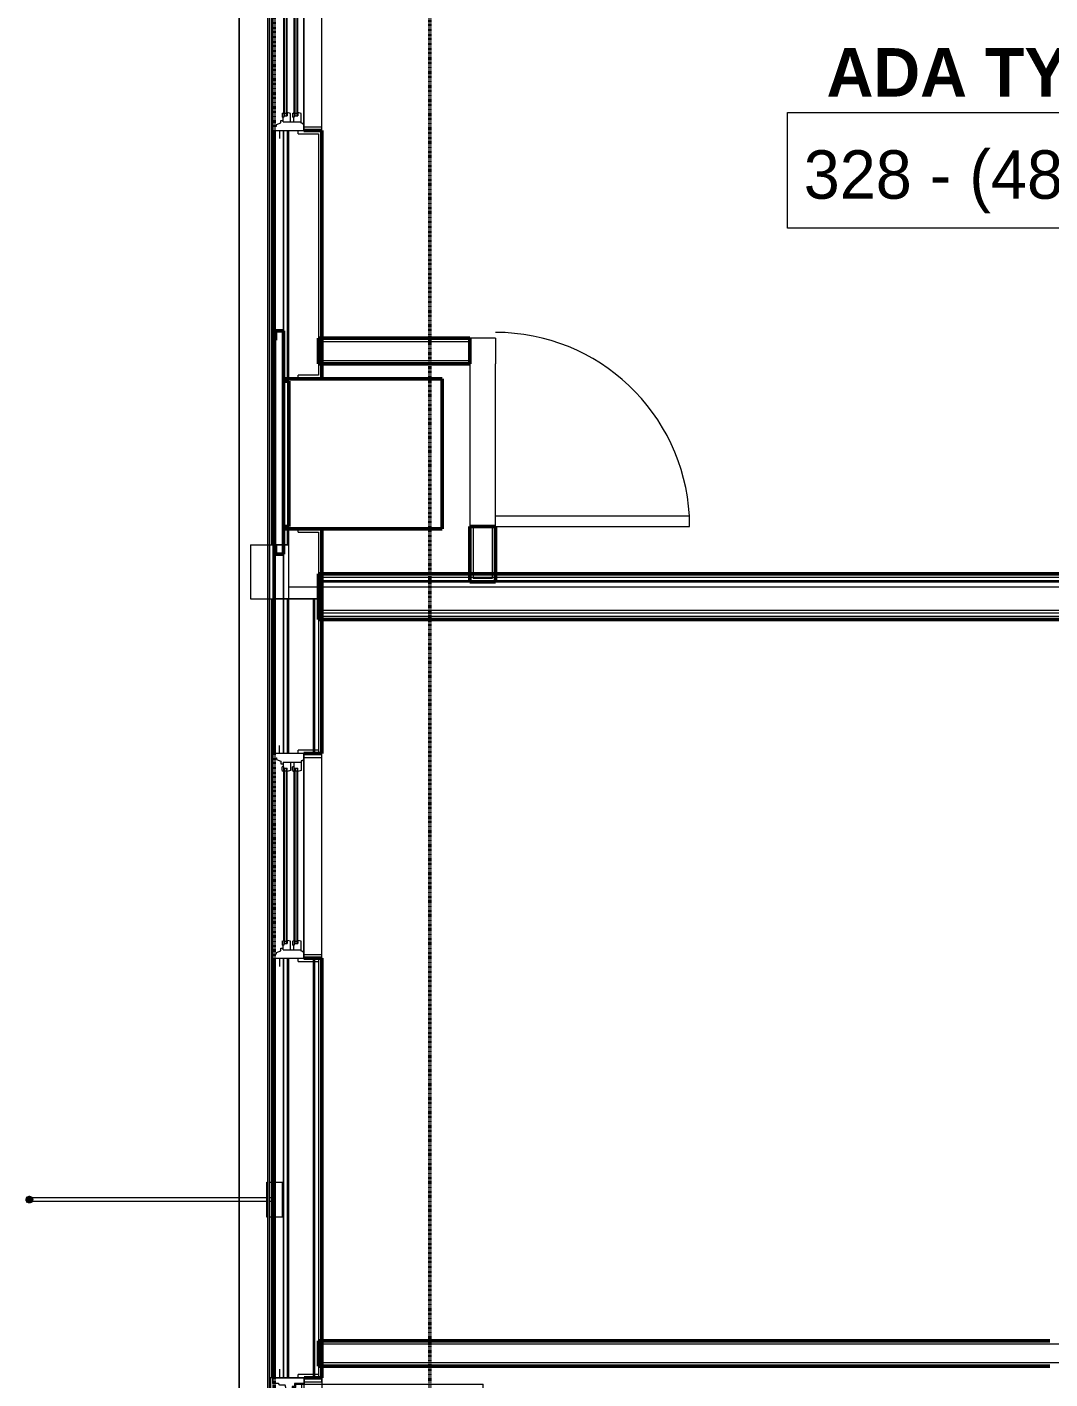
# Model space of a CAD drawing. Header units: inches. Extents: x -4218 to -1830, y 9767 to 12426.
# Drawn here: x -3906.6 to -3716.6, y 10203.2 to 10454.4 of the extents above; entities that cross this region are included whole.
import ezdxf

# ---------------------------------------------------------------- set-up
doc = ezdxf.new("R2010")
doc.units = ezdxf.units.IN
doc.header["$MEASUREMENT"] = 0
doc.linetypes.add('Dash 1_16_', pattern=[0.125, 0.0625, -0.0625])
for name, color, linetype, lineweight in [('0-1', 7, 'Continuous', 5), ('0-2', 10, 'Continuous', 9), ('A-AREA-IDEN', 2, 'Continuous', 9), ('A-DOOR-1', 10, 'Continuous', 9), ('A-DOOR-2', 50, 'Continuous', 20), ('A-DOOR-5', 31, 'Continuous', 9), ('A-DOOR-6', 31, 'Continuous', 20), ('A-DOOR-FRAM', 31, 'Continuous', 9), ('A-DOOR-FRAM-4', 31, 'Continuous', 20), ('A-DOOR-GLAZ', 31, 'Continuous', 9), ('A-GENM', 5, 'Continuous', 9), ('A-GENM-6', 5, 'Continuous', 50), ('A-GLAZ-1', 151, 'Continuous', 9), ('A-GLAZ-2', 151, 'Continuous', 20), ('A-GLAZ-3', 151, 'Continuous', 50), ('A-ROOF-1', 132, 'Continuous', 9), ('A-WALL', 113, 'Continuous', 13), ('A-WALL-1', 7, 'Continuous', 50), ('A-WALL-2', 250, 'Continuous', 13), ('A-WALL-3', 10, 'Continuous', 9), ('A-WALL-4', 252, 'Continuous', 9), ('A-WALL-7', 113, 'Continuous', 9), ('A-WALL-8', 113, 'Continuous', 50), ('C-PROP-LINE-1', 91, 'Dash 1_16_', 50), ('I-WALL-1', 7, 'Continuous', 50), ('I-WALL-2', 10, 'Continuous', 9)]:
    doc.layers.add(name, color=color, linetype=linetype, lineweight=lineweight)
doc.styles.add('Century Gothic', font='ufonts.com_century-gothic.ttf', dxfattribs={"height": 9})
doc.styles.add('Century Gothic_B', font='GOTHICB.TTF', dxfattribs={"height": 9})

# ---------------------------------------------------------------- blocks, each defined once
blk = doc.blocks.new('SWING - SINGLE - FLUSH - 36_ x 80_ - OFFSET PIVOT DOOR AT MAGIC PAK AND WASHER_DRYER-3199414-BACKGROUND - RCP - 3RD FLOOR')
at = {"layer": 'A-DOOR-1'}
blk.add_arc((18, 2.37), 36.07, 93.1789, 180, dxfattribs=at)
at = {"layer": 'A-DOOR-2'}
for p, q in [((16, 2.37), (16, 38.39)), ((18, 38.39), (16, 38.39)), ((18, 2.37), (18, 38.39)), ((18, 2.37), (16, 2.37))]:
    blk.add_line(p, q, dxfattribs=at)
blk = doc.blocks.new('CTR - 1st Phase - Unit Layouts_rvt-1-BACKGROUND - RCP - 3RD FLOOR')
at = {"layer": 'A-WALL-1'}
for p, q in [((-3852.5, 10395.96), (-3852.5, 10396.59)), ((-3852.5, 10396.59), (-3824.35, 10396.59)), ((-3852.5, 10392.46), (-3852.5, 10395.96)), ((-3824.35, 10396.59), (-3824.35, 10391.84)), ((-3852.5, 10391.84), (-3852.5, 10392.46)), ((-3824.35, 10391.84), (-3852.5, 10391.84)), ((-3824.35, 10351.34), (-3824.35, 10361.59)), ((-3824.35, 10361.59), (-3819.6, 10361.59)), ((-3819.6, 10361.59), (-3819.6, 10351.34)), ((-3823.72, 10351.34), (-3824.35, 10351.34)), ((-3820.22, 10351.34), (-3823.72, 10351.34)), ((-3819.6, 10351.34), (-3820.22, 10351.34)), ((-3852.47, 10210.34), (-3716.58, 10210.34)), ((-3852.47, 10209.71), (-3852.47, 10210.34)), ((-3852.47, 10206.21), (-3852.47, 10209.71)), ((-3852.47, 10205.59), (-3852.47, 10206.21)), ((-3716.58, 10205.59), (-3852.47, 10205.59))]:
    blk.add_line(p, q, dxfattribs=at)
at = {"layer": 'A-WALL-2'}
for p, q in [((-3851.87, 10392.46), (-3851.87, 10395.96)), ((-3851.87, 10395.96), (-3824.35, 10395.96)), ((-3851.87, 10392.46), (-3824.35, 10392.46)), ((-3823.72, 10361.59), (-3823.72, 10351.96)), ((-3820.22, 10361.59), (-3820.22, 10351.96)), ((-3820.22, 10351.96), (-3823.72, 10351.96)), ((-3713.58, 10209.71), (-3851.85, 10209.71)), ((-3851.85, 10206.21), (-3851.85, 10209.71)), ((-3713.58, 10206.21), (-3851.85, 10206.21))]:
    blk.add_line(p, q, dxfattribs=at)
at = {"layer": 'A-WALL-3'}
for p, q in [((-3819.6, 10396.59), (-3824.35, 10396.59)), ((-3819.6, 10396.59), (-3819.6, 10391.84)), ((-3824.35, 10391.84), (-3824.35, 10361.59)), ((-3819.6, 10361.59), (-3819.6, 10391.84)), ((-3852.47, 10205.59), (-3852.47, 10210.34))]:
    blk.add_line(p, q, dxfattribs=at)
at = {"layer": 'A-WALL-4'}
for p, q in [((-3824.35, 10396.59), (-3824.35, 10391.84)), ((-3824.35, 10361.59), (-3819.6, 10361.59))]:
    blk.add_line(p, q, dxfattribs=at)
at = {"layer": '0-2', "rotation": 269.9999999999863}
blk.add_blockref('SWING - SINGLE - FLUSH - 36_ x 80_ - OFFSET PIVOT DOOR AT MAGIC PAK AND WASHER_DRYER-3199414-BACKGROUND - RCP - 3RD FLOOR', (-3821.97, 10379.59), dxfattribs=at)
blk = doc.blocks.new('CTR - 1st Phase - Common Walls_rvt-1-BACKGROUND - RCP - 3RD FLOOR')
at = {"layer": 'A-WALL-2'}
for p, q in [((-3852.47, 10352.21), (-3504.67, 10352.21)), ((-3852.47, 10351.59), (-3504.67, 10351.59)), ((-3852.47, 10346.09), (-3501.42, 10346.09)), ((-3852.47, 10345.59), (-3501.42, 10345.59)), ((-3852.47, 10344.96), (-3501.42, 10344.96))]:
    blk.add_line(p, q, dxfattribs=at)
at = {"layer": 'I-WALL-1'}
for p, q in [((-3852.47, 10344.34), (-3852.47, 10352.84)), ((-3852.47, 10352.84), (-3505.3, 10352.84)), ((-3640.3, 10344.34), (-3852.47, 10344.34))]:
    blk.add_line(p, q, dxfattribs=at)
at = {"layer": 'I-WALL-2'}
blk.add_line((-3852.47, 10350.34), (-3852.47, 10344.34), dxfattribs=at)
blk = doc.blocks.new('Basic Wall _ EXT - FIBER CEMENT - LARGE - ___-2162461-BACKGROUND - RCP - 3RD FLOOR')
at = {"layer": 'A-WALL-7'}
for p, q in [((-3861.93, 9978.98), (-3861.93, 11995.77)), ((-3861.63, 11995.77), (-3861.63, 10089.2)), ((-3861.63, 11995.77), (-3861.63, 10089.2)), ((-3861.62, 11995.77), (-3861.62, 10089.2)), ((-3861.6, 11995.77), (-3861.6, 10089.2)), ((-3861.6, 11995.77), (-3861.6, 10089.2)), ((-3861.59, 11995.77), (-3861.59, 10089.2)), ((-3859, 10435.18), (-3859, 10397.96)), ((-3859, 10435.18), (-3859, 10397.96)), ((-3858.97, 10397.96), (-3858.97, 10435.18)), ((-3858.97, 10435.18), (-3858.97, 10397.96)), ((-3859, 10397.96), (-3859, 10356.44)), ((-3859, 10397.96), (-3859, 10356.44)), ((-3858.97, 10389.06), (-3858.97, 10397.96)), ((-3858.97, 10397.96), (-3858.97, 10389.06)), ((-3858.97, 10389.06), (-3858.97, 10388.63)), ((-3858.97, 10388.63), (-3858.97, 10361.63)), ((-3858.97, 10361.63), (-3858.97, 10361.19)), ((-3858.97, 10356.44), (-3858.97, 10361.19)), ((-3858.97, 10361.19), (-3858.97, 10319.41)), ((-3859, 10356.44), (-3859, 10319.41)), ((-3859, 10356.44), (-3859, 10319.41)), ((-3858.97, 10319.41), (-3858.97, 10356.44)), ((-3859, 10281.39), (-3859, 10203.45)), ((-3859, 10281.39), (-3859, 10203.45)), ((-3858.97, 10203.45), (-3858.97, 10281.39)), ((-3858.97, 10281.39), (-3858.97, 10203.45))]:
    blk.add_line(p, q, dxfattribs=at)
blk = doc.blocks.new('Basic Wall _ EXT - FIBER CEMENT - SMALL - ___-2145935-BACKGROUND - RCP - 3RD FLOOR')
at = {"layer": 'A-WALL-7'}
for p, q in [((-3867.29, 10631.89), (-3867.29, 10236.93)), ((-3867.29, 10631.89), (-3867.29, 10236.93)), ((-3867.21, 10236.93), (-3867.21, 10631.89)), ((-3867.21, 10631.89), (-3867.21, 10236.93)), ((-3861.25, 10629.01), (-3861.25, 10358.19)), ((-3861.19, 10629.01), (-3861.19, 10358.19)), ((-3860.73, 10435.18), (-3860.73, 10358.19)), ((-3860.73, 10435.18), (-3860.73, 10358.19)), ((-3860.73, 10435.18), (-3860.73, 10358.19)), ((-3858.3, 10435.18), (-3858.3, 10389.06)), ((-3858.3, 10435.18), (-3858.3, 10389.06)), ((-3858.3, 10361.19), (-3858.3, 10358.19)), ((-3858.3, 10361.19), (-3858.3, 10358.19)), ((-3861.25, 10348.19), (-3861.25, 10239.81)), ((-3861.19, 10348.19), (-3861.19, 10239.81)), ((-3860.73, 10348.19), (-3860.73, 10319.41)), ((-3860.73, 10348.19), (-3860.73, 10319.41)), ((-3860.73, 10348.19), (-3860.73, 10319.41)), ((-3858.3, 10348.19), (-3858.3, 10319.41)), ((-3858.3, 10348.19), (-3858.3, 10319.41)), ((-3853.48, 10348.19), (-3853.48, 10319.41)), ((-3853.48, 10348.19), (-3853.48, 10319.41)), ((-3853.4, 10348.19), (-3853.4, 10319.41)), ((-3853.4, 10348.19), (-3853.4, 10319.41)), ((-3853.2, 10319.41), (-3853.2, 10348.19)), ((-3853.2, 10348.19), (-3853.2, 10319.41)), ((-3860.73, 10281.39), (-3860.73, 10239.81)), ((-3860.73, 10281.39), (-3860.73, 10239.81)), ((-3860.73, 10281.39), (-3860.73, 10239.81)), ((-3858.3, 10281.39), (-3858.3, 10203.45)), ((-3858.3, 10281.39), (-3858.3, 10203.45)), ((-3853.48, 10281.39), (-3853.48, 10203.33)), ((-3853.48, 10281.39), (-3853.48, 10203.33)), ((-3853.4, 10281.39), (-3853.4, 10203.33)), ((-3853.4, 10281.39), (-3853.4, 10203.33)), ((-3853.2, 10203.33), (-3853.2, 10281.39)), ((-3853.2, 10281.39), (-3853.2, 10203.33)), ((-3861.25, 10239.81), (-3861.25, 10239.73)), ((-3861.25, 10239.7), (-3861.25, 10239.5)), ((-3861.25, 10239.46), (-3861.25, 10236.93)), ((-3861.19, 10239.81), (-3861.19, 10239.73)), ((-3861.19, 10239.7), (-3861.19, 10239.5)), ((-3861.19, 10239.47), (-3861.19, 10236.93)), ((-3860.73, 10239.81), (-3860.73, 10239.52)), ((-3860.73, 10239.81), (-3860.73, 10239.52)), ((-3860.73, 10239.81), (-3860.73, 10239.52)), ((-3860.73, 10239.5), (-3860.73, 10236.92)), ((-3860.73, 10239.5), (-3860.73, 10236.92)), ((-3860.73, 10239.5), (-3860.73, 10236.92)), ((-3867.29, 10236.87), (-3867.29, 10236.82)), ((-3867.29, 10236.87), (-3867.29, 10236.82)), ((-3867.21, 10236.82), (-3867.21, 10236.87)), ((-3867.21, 10236.87), (-3867.21, 10236.82)), ((-3861.25, 10236.88), (-3861.25, 10236.82)), ((-3861.19, 10236.88), (-3861.19, 10236.82)), ((-3860.73, 10236.88), (-3860.73, 10236.82)), ((-3860.73, 10236.88), (-3860.73, 10236.82)), ((-3860.73, 10236.88), (-3860.73, 10236.82)), ((-3867.29, 10236.81), (-3867.29, 10236.75)), ((-3867.29, 10236.81), (-3867.29, 10236.75)), ((-3867.29, 10236.74), (-3867.29, 10236.66)), ((-3867.29, 10236.74), (-3867.29, 10236.66)), ((-3867.29, 10236.65), (-3867.29, 10236.56)), ((-3867.29, 10236.65), (-3867.29, 10236.56)), ((-3867.29, 10236.55), (-3867.29, 10236.47)), ((-3867.29, 10236.55), (-3867.29, 10236.47)), ((-3867.29, 10236.45), (-3867.29, 10236.38)), ((-3867.29, 10236.45), (-3867.29, 10236.38)), ((-3867.29, 10236.36), (-3867.29, 10236.3)), ((-3867.29, 10236.36), (-3867.29, 10236.3)), ((-3867.29, 10236.29), (-3867.29, 10236.24)), ((-3867.29, 10236.29), (-3867.29, 10236.24)), ((-3867.29, 10236.18), (-3867.29, 10133.44)), ((-3867.29, 10236.18), (-3867.29, 10133.44)), ((-3867.21, 10236.75), (-3867.21, 10236.81)), ((-3867.21, 10236.81), (-3867.21, 10236.75)), ((-3867.21, 10236.66), (-3867.21, 10236.74)), ((-3867.21, 10236.74), (-3867.21, 10236.66)), ((-3867.21, 10236.56), (-3867.21, 10236.65)), ((-3867.21, 10236.65), (-3867.21, 10236.56)), ((-3867.21, 10236.47), (-3867.21, 10236.55)), ((-3867.21, 10236.55), (-3867.21, 10236.47)), ((-3867.21, 10236.38), (-3867.21, 10236.45)), ((-3867.21, 10236.45), (-3867.21, 10236.38)), ((-3867.21, 10236.3), (-3867.21, 10236.36)), ((-3867.21, 10236.36), (-3867.21, 10236.3)), ((-3867.21, 10236.24), (-3867.21, 10236.29)), ((-3867.21, 10236.29), (-3867.21, 10236.24)), ((-3867.21, 10133.44), (-3867.21, 10236.18)), ((-3867.21, 10236.18), (-3867.21, 10133.44)), ((-3861.25, 10236.82), (-3861.25, 10236.74)), ((-3861.25, 10236.74), (-3861.25, 10236.65)), ((-3861.25, 10236.65), (-3861.25, 10236.56)), ((-3861.25, 10236.56), (-3861.25, 10236.46)), ((-3861.25, 10236.46), (-3861.25, 10236.37)), ((-3861.25, 10236.37), (-3861.25, 10236.31)), ((-3861.25, 10236.29), (-3861.25, 10236.23)), ((-3861.25, 10236.18), (-3861.25, 10233.42)), ((-3861.19, 10236.82), (-3861.19, 10236.74)), ((-3861.19, 10236.74), (-3861.19, 10236.65)), ((-3861.19, 10236.65), (-3861.19, 10236.56)), ((-3861.19, 10236.56), (-3861.19, 10236.46)), ((-3861.19, 10236.46), (-3861.19, 10236.37)), ((-3861.19, 10236.37), (-3861.19, 10236.29)), ((-3861.19, 10236.29), (-3861.19, 10236.23)), ((-3861.19, 10236.18), (-3861.19, 10233.42)), ((-3860.73, 10236.82), (-3860.73, 10236.74)), ((-3860.73, 10236.82), (-3860.73, 10236.74)), ((-3860.73, 10236.82), (-3860.73, 10236.74)), ((-3860.73, 10236.74), (-3860.73, 10236.65)), ((-3860.73, 10236.74), (-3860.73, 10236.65)), ((-3860.73, 10236.74), (-3860.73, 10236.65)), ((-3860.73, 10236.65), (-3860.73, 10236.56)), ((-3860.73, 10236.65), (-3860.73, 10236.56)), ((-3860.73, 10236.65), (-3860.73, 10236.56)), ((-3860.73, 10236.56), (-3860.73, 10236.46)), ((-3860.73, 10236.56), (-3860.73, 10236.46)), ((-3860.73, 10236.56), (-3860.73, 10236.46)), ((-3860.73, 10236.46), (-3860.73, 10236.37)), ((-3860.73, 10236.46), (-3860.73, 10236.37)), ((-3860.73, 10236.46), (-3860.73, 10236.37)), ((-3860.73, 10236.37), (-3860.73, 10236.29)), ((-3860.73, 10236.37), (-3860.73, 10236.29)), ((-3860.73, 10236.37), (-3860.73, 10236.29)), ((-3860.73, 10236.29), (-3860.73, 10236.23)), ((-3860.73, 10236.29), (-3860.73, 10236.23)), ((-3860.73, 10236.29), (-3860.73, 10236.23)), ((-3860.73, 10236.16), (-3860.73, 10233.31)), ((-3860.73, 10236.16), (-3860.73, 10233.31)), ((-3860.73, 10236.16), (-3860.73, 10233.31)), ((-3861.25, 10233.38), (-3861.25, 10233.31)), ((-3861.25, 10233.31), (-3861.25, 10203.45)), ((-3861.19, 10233.38), (-3861.19, 10233.31)), ((-3861.19, 10233.31), (-3861.19, 10203.45)), ((-3860.73, 10233.31), (-3860.73, 10203.45)), ((-3860.73, 10233.31), (-3860.73, 10203.45)), ((-3860.73, 10233.31), (-3860.73, 10203.45))]:
    blk.add_line(p, q, dxfattribs=at)
blk = doc.blocks.new('Perforated Panel at Magic-Pak - hvac panel - 3rd floor-2505075-BACKGROUND - RCP - 3RD FLOOR')
at = {"layer": 'A-GLAZ-3'}
for p, q in [((-19.01, 4.44), (19.01, 4.44)), ((-19.01, 4.37), (-19.01, 4.44)), ((19.01, 4.37), (-19.01, 4.37)), ((19.01, 4.44), (19.01, 4.37))]:
    blk.add_line(p, q, dxfattribs=at)
blk = doc.blocks.new('Window-Double_Hung-Andersen-400_Series-Tilt_Wash - DOUBLE HUNG - COTTAGE - 3RD FLOOR-2888224-BACKGROUND - RCP - 3RD FLOOR')
at = {"layer": 'A-GLAZ-1'}
for p, q in [((-15.7, 2.62), (15.7, 2.62)), ((-16.29, 2.5), (-15.7, 2.5)), ((-16.29, 2.12), (-15.7, 2.12)), ((-16.29, 0.56), (-15.7, 0.56)), ((-16.29, 0.19), (-15.7, 0.19)), ((-15.82, 2.5), (-15.82, 2.12)), ((-15.82, 0.56), (-15.82, 0.19)), ((-15.7, 2.5), (15.7, 2.5)), ((-15.7, 2.12), (15.7, 2.12)), ((-15.7, 2), (15.7, 2)), ((-15.7, 0.69), (15.7, 0.69)), ((-15.7, 0.56), (15.7, 0.56)), ((-15.7, 0.19), (15.7, 0.19)), ((-15.7, 0.06), (15.7, 0.06)), ((16.29, 2.5), (15.7, 2.5)), ((16.29, 2.12), (15.7, 2.12)), ((16.29, 0.56), (15.7, 0.56)), ((16.29, 0.19), (15.7, 0.19)), ((15.82, 2.5), (15.82, 2.12)), ((15.82, 0.56), (15.82, 0.19)), ((-19.01, -2.44), (-19.01, -3.94)), ((-19.01, -2.44), (-18.95, -2.44)), ((18.95, -1.06), (-18.95, -1.06)), ((-18.95, -1.06), (-18.95, -4.44)), ((-18.32, -1.06), (-18.32, -4.44)), ((18.32, -1.06), (18.32, -4.44)), ((18.95, -4.44), (18.95, -1.06)), ((18.95, -2.44), (19.01, -2.44)), ((19.01, -3.94), (19.01, -2.44)), ((-19.01, -3.94), (-18.95, -3.94)), ((-18.95, -4.44), (18.95, -4.44)), ((18.95, -3.94), (19.01, -3.94))]:
    blk.add_line(p, q, dxfattribs=at)
at = {"layer": 'A-GLAZ-2'}
for p, q in [((-19.01, 3.44), (-20.51, 3.44)), ((19.01, 4.81), (-19.01, 4.81)), ((-19.01, 4.81), (-19.01, -1.06)), ((-18.2, 4.81), (-18.2, 4)), ((-18.2, 4), (-17.92, 4)), ((-17.92, 4), (-17.61, 3.19)), ((-17.61, 3.19), (-17.14, 3.19)), ((-17.42, 2.75), (-16.57, 2.75)), ((-17.42, 2.75), (-17.42, -0.56)), ((-17.14, 3.19), (-17.14, 2.75)), ((-15.86, 2.97), (-16.57, 2.97)), ((-16.57, 2.62), (-16.57, 2.97)), ((-15.7, 2.62), (-16.57, 2.62)), ((-16.29, 2.62), (-16.29, 2)), ((-15.86, 2.97), (-15.7, 2.62)), ((15.86, 2.97), (15.7, 2.62)), ((15.7, 2.62), (16.57, 2.62)), ((15.86, 2.97), (16.57, 2.97)), ((16.29, 2.62), (16.29, 2)), ((16.57, 2.62), (16.57, 2.97)), ((17.42, 2.75), (16.57, 2.75)), ((17.14, 3.19), (17.14, 2.75)), ((17.61, 3.19), (17.14, 3.19)), ((17.42, 2.75), (17.42, -0.56)), ((17.92, 4), (17.61, 3.19)), ((18.2, 4), (17.92, 4)), ((18.2, 4.81), (18.2, 4)), ((19.01, -1.06), (19.01, 4.81)), ((19.01, 3.44), (20.51, 3.44)), ((-17.42, 1.37), (-15.86, 1.37)), ((-17.42, 0.81), (-16.57, 0.81)), ((-15.86, 1.03), (-16.57, 1.03)), ((-16.57, 0.69), (-16.57, 1.03)), ((-15.7, 0.69), (-16.57, 0.69)), ((-15.7, 2), (-16.29, 2)), ((-16.29, 0.69), (-16.29, 0.06)), ((-15.7, 0.06), (-16.29, 0.06)), ((-15.86, 1.37), (-15.7, 2)), ((-15.86, 1.03), (-15.7, 0.69)), ((-15.86, -0.56), (-15.7, 0.06)), ((15.7, 2), (16.29, 2)), ((15.86, 1.37), (15.7, 2)), ((15.86, 1.03), (15.7, 0.69)), ((15.7, 0.69), (16.57, 0.69)), ((15.7, 0.06), (16.29, 0.06)), ((15.86, -0.56), (15.7, 0.06)), ((17.42, 1.37), (15.86, 1.37)), ((15.86, 1.03), (16.57, 1.03)), ((16.29, 0.69), (16.29, 0.06)), ((16.57, 0.69), (16.57, 1.03)), ((17.42, 0.81), (16.57, 0.81)), ((-19.01, -1.06), (19.01, -1.06)), ((-17.67, -0.78), (-18, -1.06)), ((-17.67, -0.78), (-17.67, -0.56)), ((-17.67, -0.56), (-15.86, -0.56)), ((17.67, -0.56), (15.86, -0.56)), ((17.67, -0.78), (17.67, -0.56)), ((17.67, -0.78), (18, -1.06))]:
    blk.add_line(p, q, dxfattribs=at)
blk = doc.blocks.new('Door-Inswing-Andersen-400_Series-Single - 3_ 0-1_8_ x 6_ 7-1_2_ - 3rd floor-2895869-BACKGROUND - RCP - 3RD FLOOR')
at = {"layer": 'A-DOOR-5'}
blk.add_line((16.87, -0.66), (16.87, -34.41), dxfattribs=at)
blk.add_arc((16.87, -0.66), 33.75, 180, 270, dxfattribs=at)
at = {"layer": 'A-DOOR-6'}
for p, q in [((-16.26, 0.42), (-16.87, 0.41)), ((-16.87, 0.41), (-16.87, -0.66)), ((-16.26, 1.06), (-16.26, 0.42)), ((-16.26, 1.06), (-12.44, 1.06)), ((-13.19, 0.66), (-12.44, 0.66)), ((-13.19, -0.66), (-13.19, 0.66)), ((-12.44, 0.75), (-12.47, 1.06)), ((12.44, 1.06), (-12.44, 1.06)), ((-12.44, 0.66), (-12.44, 0.75)), ((16.26, 1.06), (12.44, 1.06)), ((12.44, 0.75), (12.47, 1.06)), ((12.44, 0.66), (12.44, 0.75)), ((13.19, 0.66), (12.44, 0.66)), ((13.19, -0.66), (13.19, 0.66)), ((16.26, 1.06), (16.26, 0.42)), ((16.26, 0.42), (16.87, 0.41)), ((16.87, 0.41), (16.87, -0.66)), ((-16.87, -0.66), (-12.44, -0.66)), ((-12.44, -0.09), (-13.19, -0.09)), ((-13.19, -0.59), (-12.67, -0.59)), ((-13.19, -0.66), (-13.19, -0.59)), ((-12.67, -0.59), (-12.47, -0.34)), ((-12.47, -0.34), (-12.44, -0.16)), ((-12.44, -0.16), (-12.44, -0.09)), ((12.44, -0.66), (-12.44, -0.66)), ((12.44, -0.09), (13.19, -0.09)), ((12.44, -0.16), (12.44, -0.09)), ((12.47, -0.34), (12.44, -0.16)), ((16.87, -0.66), (12.44, -0.66)), ((12.67, -0.59), (12.47, -0.34)), ((13.19, -0.59), (12.67, -0.59)), ((13.19, -0.66), (13.19, -0.59))]:
    blk.add_line(p, q, dxfattribs=at)
at = {"layer": 'A-DOOR-FRAM'}
for p, q in [((-17.31, -1.13), (-17.94, -1.13)), ((-17.94, -1.13), (-17.94, -4.44)), ((-17.31, -4.44), (-17.31, -1.13)), ((17.94, -1.13), (17.31, -1.13)), ((17.31, -1.13), (17.31, -4.44)), ((17.94, -4.44), (17.94, -1.13)), ((-17.94, -4.44), (-17.31, -4.44)), ((17.31, -4.44), (17.94, -4.44))]:
    blk.add_line(p, q, dxfattribs=at)
at = {"layer": 'A-DOOR-FRAM-4'}
for p, q in [((18.06, 5.09), (-18.06, 5.09)), ((-18.06, 5.09), (-18.06, -1.13)), ((18.06, -1.13), (18.06, 5.09)), ((-19.69, 3.44), (-18.06, 3.44)), ((-18.06, 4.75), (-18.06, -1.13)), ((-18.06, 4.75), (-17.03, 4.75)), ((-17.03, 3.63), (-17.03, 4.75)), ((-16.69, 3.39), (-17.03, 3.63)), ((-16.69, 2.39), (-16.69, 3.39)), ((16.69, 3.39), (17.03, 3.63)), ((16.69, 2.39), (16.69, 3.39)), ((17.03, 3.63), (17.03, 4.75)), ((18.06, 4.75), (17.03, 4.75)), ((18.06, 4.75), (18.06, -1.13)), ((19.69, 3.44), (18.06, 3.44)), ((-17.03, 0.66), (-16.45, 0.66)), ((-17.03, -1.13), (-17.03, 0.66)), ((-16, 2.23), (-16.69, 2.39)), ((-16.45, 0.66), (-16.45, 1.09)), ((-16.45, 1.09), (-16, 1.09)), ((-16, 1.09), (-16, 2.23)), ((16, 2.23), (16.69, 2.39)), ((16, 1.09), (16, 2.23)), ((16.45, 1.09), (16, 1.09)), ((16.45, 0.66), (16.45, 1.09)), ((17.03, 0.66), (16.45, 0.66)), ((17.03, -1.13), (17.03, 0.66)), ((-17.69, -1.13), (-18.06, -1.13)), ((-18.06, -1.13), (18.06, -1.13)), ((-18.06, -1.13), (-17.03, -1.13)), ((18.06, -1.13), (17.03, -1.13))]:
    blk.add_line(p, q, dxfattribs=at)
at = {"layer": 'A-DOOR-GLAZ'}
for p, q in [((-12.44, 0.5), (-13.19, 0.5)), ((-13.19, 0.06), (-12.44, 0.06)), ((-12.98, 0.5), (-12.98, 0.06)), ((12.44, 0.66), (-12.44, 0.66)), ((12.44, 0.5), (-12.44, 0.5)), ((12.44, 0.06), (-12.44, 0.06)), ((12.44, 0.5), (13.19, 0.5)), ((13.19, 0.06), (12.44, 0.06)), ((12.98, 0.5), (12.98, 0.06)), ((12.44, -0.09), (-12.44, -0.09))]:
    blk.add_line(p, q, dxfattribs=at)
blk = doc.blocks.new('Family1 - SCUPPER-V115-BACKGROUND - RCP - 3RD FLOOR')
at = {"layer": 'A-GENM'}
for p, q in [((5, 8.81), (-5, 8.81)), ((-5, 8.81), (-5, 5.64)), ((5, 8.81), (5, 5.64)), ((-5, 5.46), (-5, 5.31)), ((-5, 5.31), (-5, 4.44)), ((5, 5.46), (5, 5.31)), ((5, 5.31), (5, 4.44)), ((-5, 4.44), (-5, 4.34)), ((-5, 4.31), (-5, 4.24)), ((-5, 4.19), (-5, 2.69)), ((-5, 2.69), (-5, -3.81)), ((5, 4.31), (5, 4.21)), ((5, 4.19), (5, 1.69))]:
    blk.add_line(p, q, dxfattribs=at)
blk = doc.blocks.new('V-Series_EWC4_SPVU_RFA_2015 - 2ND AND 3RD FLOOR-2226480-BACKGROUND - RCP - 3RD FLOOR')
at = {"layer": 'A-GENM-6'}
for p, q in [((-3858.97, 11736.15), (-3858.97, 11736.59)), ((-3858.97, 11736.59), (-3829.54, 11736.59)), ((-3829.54, 11736.59), (-3829.54, 11708.71)), ((-3858.97, 11735.65), (-3858.97, 11736.15)), ((-3858.97, 11736.15), (-3857.97, 11736.15)), ((-3857.97, 11736.15), (-3858.97, 11736.15)), ((-3858.97, 11709.65), (-3858.97, 11735.65)), ((-3857.97, 11736.15), (-3857.97, 11735.65)), ((-3857.97, 11709.15), (-3857.97, 11736.15)), ((-3857.97, 11735.65), (-3857.97, 11709.65)), ((-3858.97, 11709.15), (-3858.97, 11709.65)), ((-3857.97, 11709.15), (-3858.97, 11709.15)), ((-3858.97, 11708.71), (-3858.97, 11709.15)), ((-3858.97, 11709.15), (-3857.97, 11709.15)), ((-3829.54, 11708.71), (-3858.97, 11708.71)), ((-3857.97, 11709.65), (-3857.97, 11709.15))]:
    blk.add_line(p, q, dxfattribs=at)
blk = doc.blocks.new('Walls 63 - Walls 1-2574417-BACKGROUND - RCP - 3RD FLOOR')
at = {"layer": 'A-WALL-7'}
for p, q in [((-3862.1, 10239.81), (-3861.93, 10239.81)), ((-3862.1, 10239.81), (-3862.1, 10233.31)), ((-3862.1, 10236.93), (-3862.1, 10239.81)), ((-3861.74, 10239.81), (-3861.6, 10239.81)), ((-3861.59, 10239.81), (-3860.72, 10239.81)), ((-3860.72, 10239.81), (-3860.66, 10239.81)), ((-3860.55, 10239.81), (-3859.17, 10239.81)), ((-3859.17, 10239.81), (-3859.17, 10233.74)), ((-3859.17, 10239.7), (-3859.17, 10239.81)), ((-3859.17, 10239.37), (-3859.17, 10239.7)), ((-3859.17, 10233.74), (-3859.17, 10239.37)), ((-3906.21, 10236.93), (-3862.1, 10236.93)), ((-3862.1, 10236.93), (-3861.93, 10236.93)), ((-3862.1, 10236.82), (-3862.1, 10236.88)), ((-3861.74, 10236.93), (-3861.6, 10236.93)), ((-3861.59, 10236.93), (-3860.79, 10236.93)), ((-3862.1, 10236.18), (-3906.21, 10236.18)), ((-3862.1, 10236.75), (-3862.1, 10236.82)), ((-3862.1, 10236.66), (-3862.1, 10236.74)), ((-3862.1, 10236.56), (-3862.1, 10236.65)), ((-3862.1, 10236.46), (-3862.1, 10236.55)), ((-3862.1, 10236.37), (-3862.1, 10236.46)), ((-3862.1, 10236.29), (-3862.1, 10236.37)), ((-3862.1, 10236.23), (-3862.1, 10236.29)), ((-3861.93, 10236.18), (-3862.1, 10236.18)), ((-3862.1, 10233.31), (-3862.1, 10236.18)), ((-3861.6, 10236.18), (-3861.74, 10236.18)), ((-3860.79, 10236.18), (-3861.59, 10236.18)), ((-3861.93, 10233.31), (-3862.1, 10233.31)), ((-3861.6, 10233.31), (-3861.74, 10233.31)), ((-3860.72, 10233.31), (-3861.59, 10233.31)), ((-3860.66, 10233.31), (-3860.72, 10233.31)), ((-3860.57, 10233.31), (-3860.63, 10233.31)), ((-3859.17, 10233.31), (-3860.56, 10233.31)), ((-3859.17, 10233.74), (-3859.17, 10233.42)), ((-3859.17, 10233.31), (-3859.17, 10233.74)), ((-3859.17, 10233.42), (-3859.17, 10233.31))]:
    blk.add_line(p, q, dxfattribs=at)
for start_param, end_param in [(0.524991, 0.784707), (0.262584, 0.523234), (0, 0.261656), (6.072664, 6.283185), (5.860978, 6.021386), (5.531916, 5.712102), (1.310938, 1.569046), (1.572547, 1.830655), (1.049162, 1.307556), (1.834037, 2.092431), (0.787185, 1.046129), (2.095464, 2.354408), (2.356886, 2.616602), (2.698715, 2.879008), (2.879936, 3.119324), (3.141593, 3.352114), (3.403392, 3.563231), (3.70483, 3.891592), (4.974188, 5.456523), (3.966552, 4.45059), (4.531436, 4.893342)]:
    blk.add_ellipse((-3860.79, 10236.56), major_axis=(0, 0.375), ratio=0.86769, start_param=start_param, end_param=end_param, dxfattribs=at)
at = {"layer": 'A-WALL-8', "flags": 128}
for points in [[(-3906.21, 10236.18), (-3906.32, 10236.19), (-3906.41, 10236.22), (-3906.5, 10236.28), (-3906.57, 10236.34), (-3906.62, 10236.42), (-3906.64, 10236.51), (-3906.64, 10236.6), (-3906.62, 10236.69), (-3906.57, 10236.77), (-3906.5, 10236.84), (-3906.41, 10236.89), (-3906.32, 10236.92), (-3906.21, 10236.93)], [(-3906.21, 10236.93), (-3906.11, 10236.92), (-3906.01, 10236.89), (-3905.93, 10236.84), (-3905.86, 10236.77), (-3905.81, 10236.69), (-3905.78, 10236.6), (-3905.78, 10236.51), (-3905.81, 10236.42), (-3905.86, 10236.34), (-3905.93, 10236.28), (-3906.01, 10236.22), (-3906.11, 10236.19), (-3906.21, 10236.18)]]:
    blk.add_lwpolyline(points, dxfattribs=at)
blk = doc.blocks.new('Family - ___-2835860-BACKGROUND - RCP - 3RD FLOOR')
at = {"layer": 'C-PROP-LINE-1'}
blk.add_line((-3860.72, 9980.19), (-3860.72, 11434.39), dxfattribs=at)
blk = doc.blocks.new('Family - ___-2835903-BACKGROUND - RCP - 3RD FLOOR')
at = {"layer": 'C-PROP-LINE-1'}
blk.add_line((-3831.82, 10009.09), (-3831.82, 12089.69), dxfattribs=at)
blk = doc.blocks.new('Family - ___-2835932-BACKGROUND - RCP - 3RD FLOOR')
at = {"layer": 'C-PROP-LINE-1'}
blk.add_line((-3860.72, 9980.19), (-3860.72, 12118.59), dxfattribs=at)

msp = doc.modelspace()

# ---------------------------------------------------------------- linework, layer by layer
at = {"layer": 'A-AREA-IDEN', "flags": 128}
msp.add_lwpolyline([(-3765.33, 10438.49), (-3680.83, 10438.49), (-3680.83, 10417), (-3765.33, 10417)], close=True, dxfattribs=at)
at = {"layer": 'A-ROOF-1'}
for p, q in [((-3495.52, 10350.34), (-3857.97, 10350.34)), ((-3852.47, 10351.34), (-3495.52, 10351.34))]:
    msp.add_line(p, q, dxfattribs=at)
at = {"layer": 'A-WALL'}
for p, q in [((-3860.47, 10397.96), (-3860.47, 10435.18)), ((-3858.97, 10397.96), (-3858.97, 10435.18)), ((-3857.97, 10389.06), (-3857.97, 10435.18)), ((-3856.29, 10434.55), (-3856.29, 10435.18)), ((-3856.29, 10434.55), (-3852.47, 10434.55)), ((-3852.47, 10434.55), (-3852.47, 10389.69)), ((-3856.29, 10389.06), (-3856.29, 10389.69)), ((-3852.47, 10389.69), (-3856.29, 10389.69)), ((-3857.97, 10319.41), (-3857.97, 10361.19)), ((-3856.29, 10360.56), (-3856.29, 10361.19)), ((-3856.29, 10360.56), (-3852.47, 10360.56)), ((-3852.47, 10360.56), (-3852.47, 10320.04)), ((-3860.47, 10319.41), (-3860.47, 10356.44)), ((-3858.97, 10319.41), (-3858.97, 10356.44)), ((-3856.29, 10319.41), (-3856.29, 10320.04)), ((-3852.47, 10320.04), (-3856.29, 10320.04)), ((-3860.47, 10203.45), (-3860.47, 10281.39)), ((-3858.97, 10203.45), (-3858.97, 10281.39)), ((-3857.97, 10203.45), (-3857.97, 10281.39)), ((-3856.29, 10280.77), (-3856.29, 10281.39)), ((-3856.29, 10280.77), (-3852.47, 10280.77)), ((-3852.47, 10280.77), (-3852.47, 10204.08)), ((-3856.29, 10203.45), (-3856.29, 10204.08)), ((-3852.47, 10204.08), (-3856.29, 10204.08))]:
    msp.add_line(p, q, dxfattribs=at)
at = {"layer": 'A-WALL-7'}
for p, q in [((-3851.85, 10435.18), (-3851.85, 10435.24)), ((-3860.47, 10358.19), (-3860.47, 10396.21)), ((-3858.97, 10361.19), (-3858.97, 10389.06)), ((-3860.5, 10358.19), (-3860.59, 10358.19)), ((-3857.97, 10358.19), (-3860.47, 10358.19)), ((-3860.63, 10348.19), (-3860.72, 10348.19)), ((-3860.53, 10348.19), (-3860.6, 10348.19)), ((-3852.47, 10348.19), (-3860.47, 10348.19)), ((-3852.47, 10320.04), (-3852.47, 10319.41)), ((-3851.85, 10319.35), (-3851.85, 10319.41)), ((-3852.47, 10281.39), (-3852.47, 10203.33)), ((-3851.85, 10281.45), (-3851.85, 10168.08))]:
    msp.add_line(p, q, dxfattribs=at)
at = {"layer": 'A-WALL-8'}
for p, q in [((-3860.72, 10396.21), (-3860.72, 10435.18)), ((-3855.22, 10435.18), (-3851.85, 10435.18)), ((-3851.85, 10435.18), (-3851.85, 10389.06)), ((-3858.97, 10397.96), (-3860.47, 10397.96)), ((-3860.47, 10397.96), (-3860.47, 10396.21)), ((-3858.97, 10389.06), (-3858.97, 10397.96)), ((-3860.47, 10396.21), (-3860.72, 10396.21)), ((-3851.85, 10389.06), (-3858.97, 10389.06)), ((-3858.97, 10356.44), (-3858.97, 10361.19)), ((-3858.97, 10361.19), (-3851.85, 10361.19)), ((-3851.85, 10361.19), (-3851.85, 10319.41)), ((-3860.72, 10319.41), (-3860.72, 10358.19)), ((-3860.72, 10358.19), (-3860.47, 10358.19)), ((-3860.47, 10358.19), (-3860.47, 10356.44)), ((-3860.47, 10356.44), (-3858.97, 10356.44)), ((-3851.85, 10319.41), (-3855.22, 10319.41)), ((-3860.72, 10203.45), (-3860.72, 10281.39)), ((-3855.22, 10281.39), (-3851.85, 10281.39)), ((-3851.85, 10281.39), (-3851.85, 10203.45)), ((-3851.85, 10203.45), (-3855.16, 10203.45))]:
    msp.add_line(p, q, dxfattribs=at)

# ---------------------------------------------------------------- block references
at = {"layer": '0-1'}
for name in ['CTR - 1st Phase - Unit Layouts_rvt-1-BACKGROUND - RCP - 3RD FLOOR', 'CTR - 1st Phase - Common Walls_rvt-1-BACKGROUND - RCP - 3RD FLOOR']:
    msp.add_blockref(name, (0, 0), dxfattribs=at)
at = {"layer": 'A-DOOR-5', "rotation": 89.99999999999991}
msp.add_blockref('Door-Inswing-Andersen-400_Series-Single - 3_ 0-1_8_ x 6_ 7-1_2_ - 3rd floor-2895869-BACKGROUND - RCP - 3RD FLOOR', (-3856.29, 10185.39), dxfattribs=at)
at = {"layer": 'A-GENM'}
msp.add_blockref('V-Series_EWC4_SPVU_RFA_2015 - 2ND AND 3RD FLOOR-2226480-BACKGROUND - RCP - 3RD FLOOR', (0, -1347.53), dxfattribs=at)
at = {"layer": 'A-GENM', "rotation": 89.99999999999991}
msp.add_blockref('Family1 - SCUPPER-V115-BACKGROUND - RCP - 3RD FLOOR', (-3856.29, 10353.19), dxfattribs=at)
at = {"layer": 'A-GLAZ-1', "rotation": 89.99999999999991}
for name, p in [('Window-Double_Hung-Andersen-400_Series-Tilt_Wash - DOUBLE HUNG - COTTAGE - 3RD FLOOR-2888224-BACKGROUND - RCP - 3RD FLOOR', (-3856.29, 10454.19)), ('Perforated Panel at Magic-Pak - hvac panel - 3rd floor-2505075-BACKGROUND - RCP - 3RD FLOOR', (-3856.29, 10377.2)), ('Window-Double_Hung-Andersen-400_Series-Tilt_Wash - DOUBLE HUNG - COTTAGE - 3RD FLOOR-2888224-BACKGROUND - RCP - 3RD FLOOR', (-3856.29, 10300.4))]:
    msp.add_blockref(name, p, dxfattribs=at)
at = {"layer": 'A-WALL-7'}
for name in ['Basic Wall _ EXT - FIBER CEMENT - SMALL - ___-2145935-BACKGROUND - RCP - 3RD FLOOR', 'Basic Wall _ EXT - FIBER CEMENT - LARGE - ___-2162461-BACKGROUND - RCP - 3RD FLOOR', 'Walls 63 - Walls 1-2574417-BACKGROUND - RCP - 3RD FLOOR']:
    msp.add_blockref(name, (0, 0), dxfattribs=at)
at = {"layer": 'C-PROP-LINE-1'}
for name in ['Family - ___-2835860-BACKGROUND - RCP - 3RD FLOOR', 'Family - ___-2835932-BACKGROUND - RCP - 3RD FLOOR', 'Family - ___-2835903-BACKGROUND - RCP - 3RD FLOOR']:
    msp.add_blockref(name, (0, 0), dxfattribs=at)

# ---------------------------------------------------------------- texts
at = {"layer": 'A-AREA-IDEN', "char_height": 9, "attachment_point": 1}
for s, insert, width, style in [('ADA TYPE B', (-3758.08, 10450.47), 84.537, 'Century Gothic_B'), ('328 - (481 SF)', (-3762.33, 10431.49), 94.839, 'Century Gothic')]:
    msp.add_mtext(s, dxfattribs=dict(at, insert=insert, width=width, style=style))

doc.saveas('drawing.dxf')
